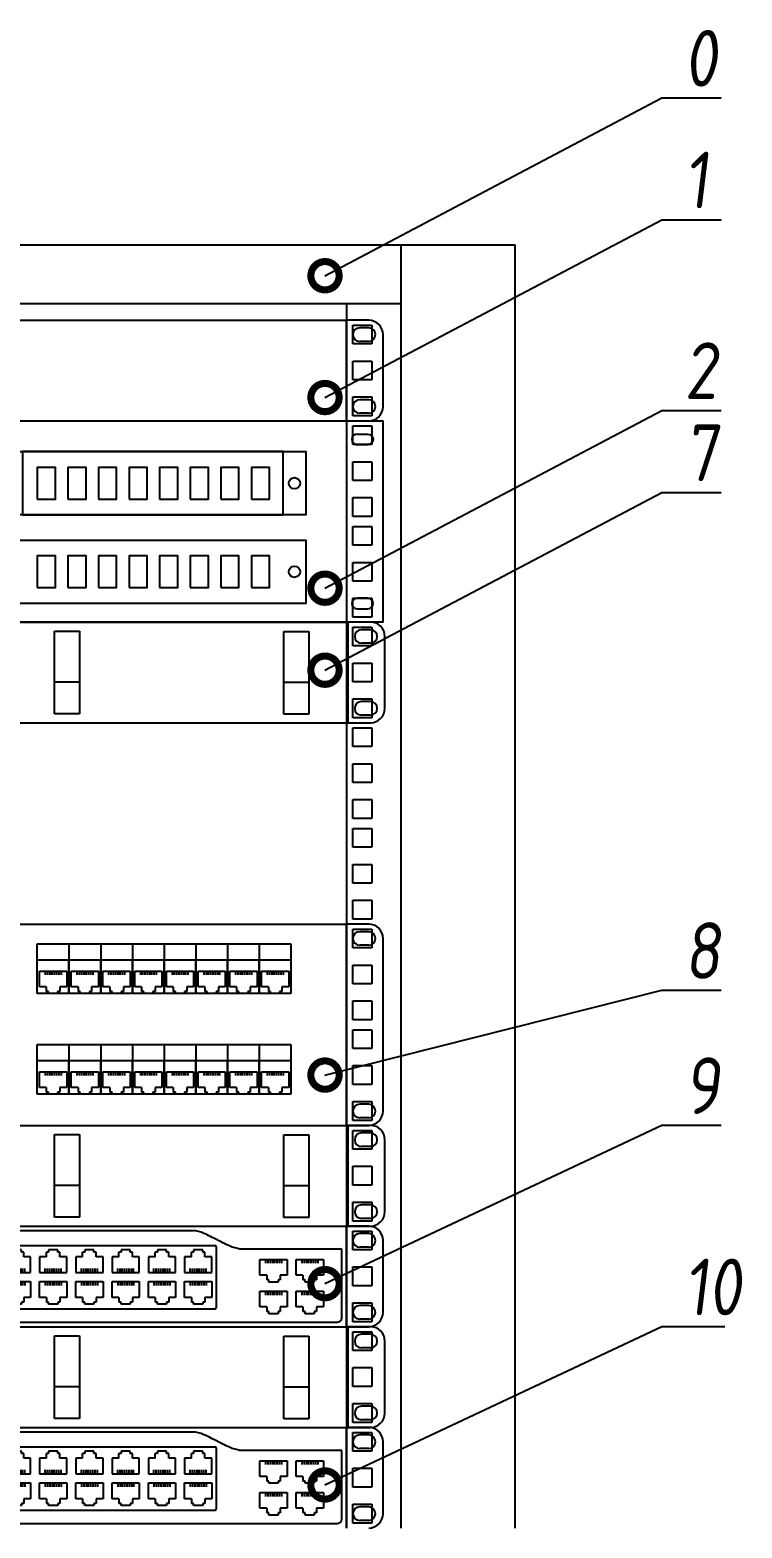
# Model space of a CAD drawing. Header units: millimetres. Extents: x -25459 to 1045457, y -66278 to 462905.
# Drawn here: x 654038 to 657182, y 42173 to 48788 of the extents above; entities that cross this region are included whole.
import ezdxf
from ezdxf import colors
from ezdxf.entities.mleader import LeaderData, LeaderLine
from ezdxf.enums import TextEntityAlignment as Align
from ezdxf.math import Vec2, Vec3

# ---------------------------------------------------------------- set-up
doc = ezdxf.new("R2010")
doc.units = ezdxf.units.MM
doc.styles.add('ISOCPEUR', font='isocpeui.ttf', dxfattribs={"height": 250})
doc.styles.add('ISOCUPER', font='isocpeur.ttf', dxfattribs={"width": 0.85, "oblique": 7})

# ---------------------------------------------------------------- blocks, each defined once
blk = doc.blocks.new('*U72')
at = {"color": 0, "linetype": 'ByBlock', "lineweight": -2}
for p, q in [((0, 1933.5), (600, 1933.5)), ((549.5, 1933.5), (549.5, 1900.2)), ((600, 1900.2), (600, 1933.5)), ((50.5, 1907.5), (549.5, 1907.5)), ((525.5, 1907.5), (525.5, 1900.2)), ((525.5, 1900.2), (525.5, 1855.75)), ((549.5, 1900.2), (549.5, 1855.75)), ((600, 1855.75), (600, 1900.2)), ((528.35, 1889.7), (528.35, 1898)), ((528.35, 1898), (536.65, 1898)), ((536.65, 1898), (536.65, 1889.7)), ((536.65, 1889.7), (528.35, 1889.7)), ((528.35, 1873.825), (528.35, 1882.125)), ((528.35, 1882.125), (536.65, 1882.125)), ((536.65, 1882.125), (536.65, 1873.825)), ((536.65, 1873.825), (528.35, 1873.825)), ((528.35, 1857.95), (528.35, 1866.25)), ((528.35, 1866.25), (536.65, 1866.25)), ((536.65, 1866.25), (536.65, 1857.95)), ((525.5, 1855.75), (525.5, 1811.3)), ((536.65, 1857.95), (528.35, 1857.95)), ((528.35, 1845.25), (528.35, 1853.55)), ((528.35, 1853.55), (536.65, 1853.55)), ((536.65, 1853.55), (536.65, 1845.25)), ((549.5, 1855.75), (549.5, 1811.3)), ((600, 1811.3), (600, 1855.75)), ((536.65, 1845.25), (528.35, 1845.25)), ((528.35, 1829.375), (528.35, 1837.675)), ((528.35, 1837.675), (536.65, 1837.675)), ((536.65, 1837.675), (536.65, 1829.375)), ((536.65, 1829.375), (528.35, 1829.375)), ((528.35, 1813.5), (528.35, 1821.8)), ((528.35, 1821.8), (536.65, 1821.8)), ((536.65, 1821.8), (536.65, 1813.5)), ((536.65, 1813.5), (528.35, 1813.5)), ((525.5, 1811.3), (525.5, 1766.85)), ((528.35, 1800.8), (528.35, 1809.1)), ((528.35, 1809.1), (536.65, 1809.1)), ((536.65, 1809.1), (536.65, 1800.8)), ((549.5, 1811.3), (549.5, 1766.85)), ((600, 1766.85), (600, 1811.3)), ((536.65, 1800.8), (528.35, 1800.8)), ((528.35, 1784.925), (528.35, 1793.225)), ((528.35, 1793.225), (536.65, 1793.225)), ((536.65, 1793.225), (536.65, 1784.925)), ((536.65, 1784.925), (528.35, 1784.925)), ((528.35, 1769.05), (528.35, 1777.35)), ((528.35, 1777.35), (536.65, 1777.35)), ((536.65, 1777.35), (536.65, 1769.05)), ((525.5, 1766.85), (525.5, 1722.4)), ((536.65, 1769.05), (528.35, 1769.05)), ((549.5, 1766.85), (549.5, 1722.4)), ((600, 1722.4), (600, 1766.85)), ((528.35, 1756.35), (528.35, 1764.65)), ((528.35, 1764.65), (536.65, 1764.65)), ((536.65, 1764.65), (536.65, 1756.35)), ((536.65, 1756.35), (528.35, 1756.35)), ((528.35, 1740.475), (528.35, 1748.775)), ((528.35, 1748.775), (536.65, 1748.775)), ((536.65, 1748.775), (536.65, 1740.475)), ((536.65, 1740.475), (528.35, 1740.475)), ((528.35, 1724.6), (528.35, 1732.9)), ((528.35, 1732.9), (536.65, 1732.9)), ((536.65, 1732.9), (536.65, 1724.6)), ((525.5, 1722.4), (525.5, 1677.95)), ((536.65, 1724.6), (528.35, 1724.6)), ((528.35, 1711.9), (528.35, 1720.2)), ((528.35, 1720.2), (536.65, 1720.2)), ((536.65, 1720.2), (536.65, 1711.9)), ((549.5, 1722.4), (549.5, 1677.95)), ((600, 1677.95), (600, 1722.4)), ((536.65, 1711.9), (528.35, 1711.9)), ((528.35, 1696.025), (528.35, 1704.325)), ((528.35, 1704.325), (536.65, 1704.325)), ((536.65, 1704.325), (536.65, 1696.025)), ((536.65, 1696.025), (528.35, 1696.025)), ((528.35, 1680.15), (528.35, 1688.45)), ((528.35, 1688.45), (536.65, 1688.45)), ((536.65, 1688.45), (536.65, 1680.15)), ((525.5, 1677.95), (525.5, 1633.5)), ((536.65, 1680.15), (528.35, 1680.15)), ((528.35, 1667.45), (528.35, 1675.75)), ((528.35, 1675.75), (536.65, 1675.75)), ((536.65, 1675.75), (536.65, 1667.45)), ((549.5, 1677.95), (549.5, 1633.5)), ((600, 1633.5), (600, 1677.95)), ((536.65, 1667.45), (528.35, 1667.45)), ((528.35, 1651.575), (528.35, 1659.875)), ((528.35, 1659.875), (536.65, 1659.875)), ((536.65, 1659.875), (536.65, 1651.575)), ((536.65, 1651.575), (528.35, 1651.575)), ((528.35, 1635.7), (528.35, 1644)), ((528.35, 1644), (536.65, 1644)), ((536.65, 1644), (536.65, 1635.7)), ((536.65, 1635.7), (528.35, 1635.7)), ((525.5, 1633.5), (525.5, 1589.05)), ((528.35, 1623), (528.35, 1631.3)), ((528.35, 1631.3), (536.65, 1631.3)), ((536.65, 1631.3), (536.65, 1623)), ((549.5, 1633.5), (549.5, 1589.05)), ((600, 1589.05), (600, 1633.5)), ((536.65, 1623), (528.35, 1623)), ((528.35, 1607.125), (528.35, 1615.425)), ((528.35, 1615.425), (536.65, 1615.425)), ((536.65, 1615.425), (536.65, 1607.125)), ((536.65, 1607.125), (528.35, 1607.125)), ((528.35, 1591.25), (528.35, 1599.55)), ((528.35, 1599.55), (536.65, 1599.55)), ((536.65, 1599.55), (536.65, 1591.25)), ((525.5, 1589.05), (525.5, 1544.6)), ((536.65, 1591.25), (528.35, 1591.25)), ((549.5, 1589.05), (549.5, 1544.6)), ((600, 1544.6), (600, 1589.05)), ((528.35, 1578.55), (528.35, 1586.85)), ((528.35, 1586.85), (536.65, 1586.85)), ((536.65, 1586.85), (536.65, 1578.55)), ((536.65, 1578.55), (528.35, 1578.55)), ((528.35, 1562.675), (528.35, 1570.975)), ((528.35, 1570.975), (536.65, 1570.975)), ((536.65, 1570.975), (536.65, 1562.675)), ((536.65, 1562.675), (528.35, 1562.675)), ((528.35, 1546.8), (528.35, 1555.1)), ((528.35, 1555.1), (536.65, 1555.1)), ((536.65, 1555.1), (536.65, 1546.8)), ((525.5, 1544.6), (525.5, 1500.15)), ((536.65, 1546.8), (528.35, 1546.8)), ((528.35, 1534.1), (528.35, 1542.4)), ((528.35, 1542.4), (536.65, 1542.4)), ((536.65, 1542.4), (536.65, 1534.1)), ((549.5, 1544.6), (549.5, 1500.15)), ((600, 1500.15), (600, 1544.6)), ((536.65, 1534.1), (528.35, 1534.1)), ((528.35, 1518.225), (528.35, 1526.525)), ((528.35, 1526.525), (536.65, 1526.525)), ((536.65, 1526.525), (536.65, 1518.225)), ((536.65, 1518.225), (528.35, 1518.225)), ((528.35, 1502.35), (528.35, 1510.65)), ((528.35, 1510.65), (536.65, 1510.65)), ((536.65, 1510.65), (536.65, 1502.35)), ((536.65, 1502.35), (528.35, 1502.35)), ((525.5, 1500.15), (525.5, 1455.7)), ((528.35, 1489.65), (528.35, 1497.95)), ((528.35, 1497.95), (536.65, 1497.95)), ((536.65, 1497.95), (536.65, 1489.65)), ((549.5, 1500.15), (549.5, 1455.7)), ((600, 1455.7), (600, 1500.15)), ((536.65, 1489.65), (528.35, 1489.65)), ((528.35, 1473.775), (528.35, 1482.075)), ((528.35, 1482.075), (536.65, 1482.075)), ((536.65, 1482.075), (536.65, 1473.775)), ((536.65, 1473.775), (528.35, 1473.775)), ((528.35, 1457.9), (528.35, 1466.2)), ((528.35, 1466.2), (536.65, 1466.2)), ((536.65, 1466.2), (536.65, 1457.9)), ((525.5, 1455.7), (525.5, 1411.25)), ((536.65, 1457.9), (528.35, 1457.9)), ((549.5, 1455.7), (549.5, 1411.25)), ((600, 1411.25), (600, 1455.7)), ((528.35, 1445.2), (528.35, 1453.5)), ((528.35, 1453.5), (536.65, 1453.5)), ((536.65, 1453.5), (536.65, 1445.2)), ((536.65, 1445.2), (528.35, 1445.2)), ((528.35, 1429.325), (528.35, 1437.625)), ((528.35, 1437.625), (536.65, 1437.625)), ((536.65, 1437.625), (536.65, 1429.325)), ((536.65, 1429.325), (528.35, 1429.325)), ((528.35, 1413.45), (528.35, 1421.75)), ((528.35, 1421.75), (536.65, 1421.75)), ((536.65, 1421.75), (536.65, 1413.45)), ((525.5, 1411.25), (525.5, 1366.8)), ((536.65, 1413.45), (528.35, 1413.45)), ((528.35, 1400.75), (528.35, 1409.05)), ((528.35, 1409.05), (536.65, 1409.05)), ((536.65, 1409.05), (536.65, 1400.75)), ((549.5, 1411.25), (549.5, 1366.8)), ((600, 1366.8), (600, 1411.25)), ((536.65, 1400.75), (528.35, 1400.75)), ((528.35, 1384.875), (528.35, 1393.175)), ((528.35, 1393.175), (536.65, 1393.175)), ((536.65, 1393.175), (536.65, 1384.875)), ((536.65, 1384.875), (528.35, 1384.875)), ((528.35, 1369), (528.35, 1377.3)), ((528.35, 1377.3), (536.65, 1377.3)), ((536.65, 1377.3), (536.65, 1369)), ((536.65, 1369), (528.35, 1369))]:
    blk.add_line(p, q, dxfattribs=at)
blk = doc.blocks.new("19'' вентиляторный модуль")
at = {"color": 0, "linetype": 'ByBlock'}
for p, q in [((174.5, 22.22), (625.5, 22.22)), ((635.31, 22.22), (625.5, 22.22)), ((625.5, -22.23), (625.5, 22.22)), ((635.31, 18.87), (631.35, 18.87)), ((641.66, -15.88), (641.66, 15.87)), ((635.31, 12.87), (631.35, 12.87)), ((635.31, -12.88), (631.35, -12.88)), ((635.31, -18.88), (631.35, -18.88)), ((174.5, -22.23), (625.5, -22.23)), ((625.5, -22.23), (635.31, -22.23))]:
    blk.add_line(p, q, dxfattribs=at)
for centre, radius, start, end in [((635.31, 15.87), 6.35, 0, 90), ((631.35, 15.87), 3, 90, 270), ((635.31, 15.87), 3, 270, 90), ((631.35, -15.88), 3, 90, 270), ((635.31, -15.88), 3, 270, 90), ((635.31, -15.88), 6.35, 270, 0)]:
    blk.add_arc(centre, radius, start, end, dxfattribs=at)
at = {"color": 0, "lineweight": -2, "style": 'ISOCPEUR', "oblique": 15, "flags": 8}
blk.add_attdef('НАИМЕНОВАНИЕ', text='', height=25, dxfattribs=at).set_placement((750, 9.03), align=Align.MIDDLE_LEFT)
blk = doc.blocks.new('*U94')
at = {"color": 0, "linetype": 'ByBlock', "lineweight": -2}
for p, q in [((174.5, 22.22), (625.5, 22.22)), ((625.5, -66.68), (625.5, 22.22)), ((635.31, 22.22), (625.5, 22.22)), ((489, 6.5), (489, 13.5)), ((489, 13.5), (503, 13.5)), ((503, 13.5), (503, 6.5)), ((503, 13.5), (517, 13.5)), ((517, 13.5), (517, 6.5)), ((517, 13.5), (531, 13.5)), ((531, 13.5), (531, 6.5)), ((531, 13.5), (545, 13.5)), ((545, 13.5), (545, 6.5)), ((545, 13.5), (559, 13.5)), ((559, 13.5), (559, 6.5)), ((559, 13.5), (573, 13.5)), ((573, 13.5), (573, 6.5)), ((573, 13.5), (587, 13.5)), ((587, 13.5), (587, 6.5)), ((587, 13.5), (601, 13.5)), ((601, 13.5), (601, 6.5)), ((635.31, 18.87), (631.35, 18.87)), ((641.66, -60.33), (641.66, 15.87)), ((635.31, 12.87), (631.35, 12.87)), ((489, 6.5), (503, 6.5)), ((489, -8.5), (489, 6.5)), ((490, -2), (490, 1.5)), ((490, -5.5), (490, 1.5)), ((490, 1.5), (502, 1.5)), ((492.5, 1.5), (492.5, -0.25)), ((493.5, 1.5), (493.5, -0.25)), ((494.5, 1.5), (494.5, -0.25)), ((495.5, 1.5), (495.5, -0.25)), ((496.5, 1.5), (496.5, -0.25)), ((497.5, 1.5), (497.5, -0.25)), ((498.5, 1.5), (498.5, -0.25)), ((499.5, 1.5), (499.5, -0.25)), ((502, 1.5), (502, -5.5)), ((503, 6.5), (517, 6.5)), ((503, -8.5), (503, 6.5)), ((503, 6.5), (503, -8.5)), ((504, -2), (504, 1.5)), ((504, -5.5), (504, 1.5)), ((504, 1.5), (516, 1.5)), ((506.5, 1.5), (506.5, -0.25)), ((507.5, 1.5), (507.5, -0.25)), ((508.5, 1.5), (508.5, -0.25)), ((509.5, 1.5), (509.5, -0.25)), ((510.5, 1.5), (510.5, -0.25)), ((511.5, 1.5), (511.5, -0.25)), ((512.5, 1.5), (512.5, -0.25)), ((513.5, 1.5), (513.5, -0.25)), ((516, 1.5), (516, -5.5)), ((517, 6.5), (531, 6.5)), ((517, -8.5), (517, 6.5)), ((517, 6.5), (517, -8.5)), ((518, -2), (518, 1.5)), ((518, -5.5), (518, 1.5)), ((518, 1.5), (530, 1.5)), ((520.5, 1.5), (520.5, -0.25)), ((521.5, 1.5), (521.5, -0.25)), ((522.5, 1.5), (522.5, -0.25)), ((523.5, 1.5), (523.5, -0.25)), ((524.5, 1.5), (524.5, -0.25)), ((525.5, 1.5), (525.5, -0.25)), ((526.5, 1.5), (526.5, -0.25)), ((527.5, 1.5), (527.5, -0.25)), ((530, 1.5), (530, -5.5)), ((531, 6.5), (545, 6.5)), ((531, -8.5), (531, 6.5)), ((531, 6.5), (531, -8.5)), ((532, -2), (532, 1.5)), ((532, -5.5), (532, 1.5)), ((532, 1.5), (544, 1.5)), ((534.5, 1.5), (534.5, -0.25)), ((535.5, 1.5), (535.5, -0.25)), ((536.5, 1.5), (536.5, -0.25)), ((537.5, 1.5), (537.5, -0.25)), ((538.5, 1.5), (538.5, -0.25)), ((539.5, 1.5), (539.5, -0.25)), ((540.5, 1.5), (540.5, -0.25)), ((541.5, 1.5), (541.5, -0.25)), ((544, 1.5), (544, -5.5)), ((545, 6.5), (545, -8.5)), ((545, 6.5), (559, 6.5)), ((545, -8.5), (545, 6.5)), ((546, -2), (546, 1.5)), ((546, -5.5), (546, 1.5)), ((546, 1.5), (558, 1.5)), ((548.5, 1.5), (548.5, -0.25)), ((549.5, 1.5), (549.5, -0.25)), ((550.5, 1.5), (550.5, -0.25)), ((551.5, 1.5), (551.5, -0.25)), ((552.5, 1.5), (552.5, -0.25)), ((553.5, 1.5), (553.5, -0.25)), ((554.5, 1.5), (554.5, -0.25)), ((555.5, 1.5), (555.5, -0.25)), ((558, 1.5), (558, -5.5)), ((559, 6.5), (559, -8.5)), ((559, 6.5), (573, 6.5)), ((559, -8.5), (559, 6.5)), ((560, -2), (560, 1.5)), ((560, -5.5), (560, 1.5)), ((560, 1.5), (572, 1.5)), ((562.5, 1.5), (562.5, -0.25)), ((563.5, 1.5), (563.5, -0.25)), ((564.5, 1.5), (564.5, -0.25)), ((565.5, 1.5), (565.5, -0.25)), ((566.5, 1.5), (566.5, -0.25)), ((567.5, 1.5), (567.5, -0.25)), ((568.5, 1.5), (568.5, -0.25)), ((569.5, 1.5), (569.5, -0.25)), ((572, 1.5), (572, -5.5)), ((573, 6.5), (587, 6.5)), ((573, -8.5), (573, 6.5)), ((573, 6.5), (573, -8.5)), ((574, -2), (574, 1.5)), ((574, -5.5), (574, 1.5)), ((574, 1.5), (586, 1.5)), ((576.5, 1.5), (576.5, -0.25)), ((577.5, 1.5), (577.5, -0.25)), ((578.5, 1.5), (578.5, -0.25)), ((579.5, 1.5), (579.5, -0.25)), ((580.5, 1.5), (580.5, -0.25)), ((581.5, 1.5), (581.5, -0.25)), ((582.5, 1.5), (582.5, -0.25)), ((583.5, 1.5), (583.5, -0.25)), ((586, 1.5), (586, -5.5)), ((587, 6.5), (587, -8.5)), ((587, 6.5), (601, 6.5)), ((587, -8.5), (587, 6.5)), ((588, -2), (588, 1.5)), ((588, -5.5), (588, 1.5)), ((588, 1.5), (600, 1.5)), ((590.5, 1.5), (590.5, -0.25)), ((591.5, 1.5), (591.5, -0.25)), ((592.5, 1.5), (592.5, -0.25)), ((593.5, 1.5), (593.5, -0.25)), ((594.5, 1.5), (594.5, -0.25)), ((595.5, 1.5), (595.5, -0.25)), ((596.5, 1.5), (596.5, -0.25)), ((597.5, 1.5), (597.5, -0.25)), ((600, 1.5), (600, -5.5)), ((601, 6.5), (601, -8.5)), ((493, -5.5), (490, -5.5)), ((493, -5.5), (493, -7.5)), ((499, -5.5), (499, -7.5)), ((502, -5.5), (499, -5.5)), ((507, -5.5), (504, -5.5)), ((507, -5.5), (507, -7.5)), ((513, -5.5), (513, -7.5)), ((516, -5.5), (513, -5.5)), ((521, -5.5), (518, -5.5)), ((521, -5.5), (521, -7.5)), ((527, -5.5), (527, -7.5)), ((530, -5.5), (527, -5.5)), ((535, -5.5), (532, -5.5)), ((535, -5.5), (535, -7.5)), ((541, -5.5), (541, -7.5)), ((544, -5.5), (541, -5.5)), ((549, -5.5), (546, -5.5)), ((549, -5.5), (549, -7.5)), ((555, -5.5), (555, -7.5)), ((558, -5.5), (555, -5.5)), ((563, -5.5), (560, -5.5)), ((563, -5.5), (563, -7.5)), ((569, -5.5), (569, -7.5)), ((572, -5.5), (569, -5.5)), ((577, -5.5), (574, -5.5)), ((577, -5.5), (577, -7.5)), ((583, -5.5), (583, -7.5)), ((586, -5.5), (583, -5.5)), ((591, -5.5), (588, -5.5)), ((591, -5.5), (591, -7.5)), ((597, -5.5), (597, -7.5)), ((600, -5.5), (597, -5.5)), ((503, -8.5), (489, -8.5)), ((494, -7.5), (493, -7.5)), ((494, -8.5), (494, -7.5)), ((498, -8.5), (494, -8.5)), ((498, -7.5), (498, -8.5)), ((499, -7.5), (498, -7.5)), ((517, -8.5), (503, -8.5)), ((508, -7.5), (507, -7.5)), ((508, -8.5), (508, -7.5)), ((512, -8.5), (508, -8.5)), ((512, -7.5), (512, -8.5)), ((513, -7.5), (512, -7.5)), ((531, -8.5), (517, -8.5)), ((522, -7.5), (521, -7.5)), ((522, -8.5), (522, -7.5)), ((526, -8.5), (522, -8.5)), ((526, -7.5), (526, -8.5)), ((527, -7.5), (526, -7.5)), ((545, -8.5), (531, -8.5)), ((536, -7.5), (535, -7.5)), ((536, -8.5), (536, -7.5)), ((540, -8.5), (536, -8.5)), ((540, -7.5), (540, -8.5)), ((541, -7.5), (540, -7.5)), ((559, -8.5), (545, -8.5)), ((550, -7.5), (549, -7.5)), ((550, -8.5), (550, -7.5)), ((554, -8.5), (550, -8.5)), ((554, -7.5), (554, -8.5)), ((555, -7.5), (554, -7.5)), ((573, -8.5), (559, -8.5)), ((564, -7.5), (563, -7.5)), ((564, -8.5), (564, -7.5)), ((568, -8.5), (564, -8.5)), ((568, -7.5), (568, -8.5)), ((569, -7.5), (568, -7.5)), ((587, -8.5), (573, -8.5)), ((578, -7.5), (577, -7.5)), ((578, -8.5), (578, -7.5)), ((582, -8.5), (578, -8.5)), ((582, -7.5), (582, -8.5)), ((583, -7.5), (582, -7.5)), ((601, -8.5), (587, -8.5)), ((592, -7.5), (591, -7.5)), ((592, -8.5), (592, -7.5)), ((596, -8.5), (592, -8.5)), ((596, -7.5), (596, -8.5)), ((597, -7.5), (596, -7.5)), ((489, -30.95), (503, -30.95)), ((489, -37.95), (489, -30.95)), ((503, -30.95), (517, -30.95)), ((503, -30.95), (503, -37.95)), ((517, -30.95), (531, -30.95)), ((517, -30.95), (517, -37.95)), ((531, -30.95), (545, -30.95)), ((531, -30.95), (531, -37.95)), ((545, -30.95), (559, -30.95)), ((545, -30.95), (545, -37.95)), ((559, -30.95), (573, -30.95)), ((559, -30.95), (559, -37.95)), ((573, -30.95), (587, -30.95)), ((573, -30.95), (573, -37.95)), ((587, -30.95), (601, -30.95)), ((587, -30.95), (587, -37.95)), ((601, -30.95), (601, -37.95)), ((489, -52.95), (489, -37.95)), ((489, -37.95), (503, -37.95)), ((503, -37.95), (503, -52.95)), ((503, -52.95), (503, -37.95)), ((503, -37.95), (517, -37.95)), ((517, -37.95), (517, -52.95)), ((517, -52.95), (517, -37.95)), ((517, -37.95), (531, -37.95)), ((531, -37.95), (531, -52.95)), ((531, -52.95), (531, -37.95)), ((531, -37.95), (545, -37.95)), ((545, -52.95), (545, -37.95)), ((545, -37.95), (559, -37.95)), ((545, -37.95), (545, -52.95)), ((559, -52.95), (559, -37.95)), ((559, -37.95), (573, -37.95)), ((559, -37.95), (559, -52.95)), ((573, -37.95), (573, -52.95)), ((573, -52.95), (573, -37.95)), ((573, -37.95), (587, -37.95)), ((587, -52.95), (587, -37.95)), ((587, -37.95), (601, -37.95)), ((587, -37.95), (587, -52.95)), ((601, -37.95), (601, -52.95)), ((490, -42.95), (502, -42.95)), ((490, -49.95), (490, -42.95)), ((490, -46.45), (490, -42.95)), ((492.5, -42.95), (492.5, -44.7)), ((493.5, -42.95), (493.5, -44.7)), ((494.5, -42.95), (494.5, -44.7)), ((495.5, -42.95), (495.5, -44.7)), ((496.5, -42.95), (496.5, -44.7)), ((497.5, -42.95), (497.5, -44.7)), ((498.5, -42.95), (498.5, -44.7)), ((499.5, -42.95), (499.5, -44.7)), ((502, -42.95), (502, -49.95)), ((504, -42.95), (516, -42.95)), ((504, -49.95), (504, -42.95)), ((504, -46.45), (504, -42.95)), ((506.5, -42.95), (506.5, -44.7)), ((507.5, -42.95), (507.5, -44.7)), ((508.5, -42.95), (508.5, -44.7)), ((509.5, -42.95), (509.5, -44.7)), ((510.5, -42.95), (510.5, -44.7)), ((511.5, -42.95), (511.5, -44.7)), ((512.5, -42.95), (512.5, -44.7)), ((513.5, -42.95), (513.5, -44.7)), ((516, -42.95), (516, -49.95)), ((518, -42.95), (530, -42.95)), ((518, -49.95), (518, -42.95)), ((518, -46.45), (518, -42.95)), ((520.5, -42.95), (520.5, -44.7)), ((521.5, -42.95), (521.5, -44.7)), ((522.5, -42.95), (522.5, -44.7)), ((523.5, -42.95), (523.5, -44.7)), ((524.5, -42.95), (524.5, -44.7)), ((525.5, -42.95), (525.5, -44.7)), ((526.5, -42.95), (526.5, -44.7)), ((527.5, -42.95), (527.5, -44.7)), ((530, -42.95), (530, -49.95)), ((532, -42.95), (544, -42.95)), ((532, -49.95), (532, -42.95)), ((532, -46.45), (532, -42.95)), ((534.5, -42.95), (534.5, -44.7)), ((535.5, -42.95), (535.5, -44.7)), ((536.5, -42.95), (536.5, -44.7)), ((537.5, -42.95), (537.5, -44.7)), ((538.5, -42.95), (538.5, -44.7)), ((539.5, -42.95), (539.5, -44.7)), ((540.5, -42.95), (540.5, -44.7)), ((541.5, -42.95), (541.5, -44.7)), ((544, -42.95), (544, -49.95)), ((546, -42.95), (558, -42.95)), ((546, -49.95), (546, -42.95)), ((546, -46.45), (546, -42.95)), ((548.5, -42.95), (548.5, -44.7)), ((549.5, -42.95), (549.5, -44.7)), ((550.5, -42.95), (550.5, -44.7)), ((551.5, -42.95), (551.5, -44.7)), ((552.5, -42.95), (552.5, -44.7)), ((553.5, -42.95), (553.5, -44.7)), ((554.5, -42.95), (554.5, -44.7)), ((555.5, -42.95), (555.5, -44.7)), ((558, -42.95), (558, -49.95)), ((560, -42.95), (572, -42.95)), ((560, -49.95), (560, -42.95)), ((560, -46.45), (560, -42.95)), ((562.5, -42.95), (562.5, -44.7)), ((563.5, -42.95), (563.5, -44.7)), ((564.5, -42.95), (564.5, -44.7)), ((565.5, -42.95), (565.5, -44.7)), ((566.5, -42.95), (566.5, -44.7)), ((567.5, -42.95), (567.5, -44.7)), ((568.5, -42.95), (568.5, -44.7)), ((569.5, -42.95), (569.5, -44.7)), ((572, -42.95), (572, -49.95)), ((574, -42.95), (586, -42.95)), ((574, -49.95), (574, -42.95)), ((574, -46.45), (574, -42.95)), ((576.5, -42.95), (576.5, -44.7)), ((577.5, -42.95), (577.5, -44.7)), ((578.5, -42.95), (578.5, -44.7)), ((579.5, -42.95), (579.5, -44.7)), ((580.5, -42.95), (580.5, -44.7)), ((581.5, -42.95), (581.5, -44.7)), ((582.5, -42.95), (582.5, -44.7)), ((583.5, -42.95), (583.5, -44.7)), ((586, -42.95), (586, -49.95)), ((588, -42.95), (600, -42.95)), ((588, -49.95), (588, -42.95)), ((588, -46.45), (588, -42.95)), ((590.5, -42.95), (590.5, -44.7)), ((591.5, -42.95), (591.5, -44.7)), ((592.5, -42.95), (592.5, -44.7)), ((593.5, -42.95), (593.5, -44.7)), ((594.5, -42.95), (594.5, -44.7)), ((595.5, -42.95), (595.5, -44.7)), ((596.5, -42.95), (596.5, -44.7)), ((597.5, -42.95), (597.5, -44.7)), ((600, -42.95), (600, -49.95)), ((493, -49.95), (490, -49.95)), ((493, -49.95), (493, -51.95)), ((494, -51.95), (493, -51.95)), ((494, -52.95), (494, -51.95)), ((499, -51.95), (498, -51.95)), ((498, -51.95), (498, -52.95)), ((502, -49.95), (499, -49.95)), ((499, -49.95), (499, -51.95)), ((507, -49.95), (504, -49.95)), ((507, -49.95), (507, -51.95)), ((508, -51.95), (507, -51.95)), ((508, -52.95), (508, -51.95)), ((513, -51.95), (512, -51.95)), ((512, -51.95), (512, -52.95)), ((516, -49.95), (513, -49.95)), ((513, -49.95), (513, -51.95)), ((521, -49.95), (518, -49.95)), ((521, -49.95), (521, -51.95)), ((522, -51.95), (521, -51.95)), ((522, -52.95), (522, -51.95)), ((527, -51.95), (526, -51.95)), ((526, -51.95), (526, -52.95)), ((530, -49.95), (527, -49.95)), ((527, -49.95), (527, -51.95)), ((535, -49.95), (532, -49.95)), ((535, -49.95), (535, -51.95)), ((536, -51.95), (535, -51.95)), ((536, -52.95), (536, -51.95)), ((541, -51.95), (540, -51.95)), ((540, -51.95), (540, -52.95)), ((544, -49.95), (541, -49.95)), ((541, -49.95), (541, -51.95)), ((549, -49.95), (546, -49.95)), ((549, -49.95), (549, -51.95)), ((550, -51.95), (549, -51.95)), ((550, -52.95), (550, -51.95)), ((555, -51.95), (554, -51.95)), ((554, -51.95), (554, -52.95)), ((558, -49.95), (555, -49.95)), ((555, -49.95), (555, -51.95)), ((563, -49.95), (560, -49.95)), ((563, -49.95), (563, -51.95)), ((564, -51.95), (563, -51.95)), ((564, -52.95), (564, -51.95)), ((569, -51.95), (568, -51.95)), ((568, -51.95), (568, -52.95)), ((572, -49.95), (569, -49.95)), ((569, -49.95), (569, -51.95)), ((577, -49.95), (574, -49.95)), ((577, -49.95), (577, -51.95)), ((578, -51.95), (577, -51.95)), ((578, -52.95), (578, -51.95)), ((583, -51.95), (582, -51.95)), ((582, -51.95), (582, -52.95)), ((586, -49.95), (583, -49.95)), ((583, -49.95), (583, -51.95)), ((591, -49.95), (588, -49.95)), ((591, -49.95), (591, -51.95)), ((592, -51.95), (591, -51.95)), ((592, -52.95), (592, -51.95)), ((597, -51.95), (596, -51.95)), ((596, -51.95), (596, -52.95)), ((600, -49.95), (597, -49.95)), ((597, -49.95), (597, -51.95)), ((503, -52.95), (489, -52.95)), ((498, -52.95), (494, -52.95)), ((517, -52.95), (503, -52.95)), ((512, -52.95), (508, -52.95)), ((531, -52.95), (517, -52.95)), ((526, -52.95), (522, -52.95)), ((545, -52.95), (531, -52.95)), ((540, -52.95), (536, -52.95)), ((559, -52.95), (545, -52.95)), ((554, -52.95), (550, -52.95)), ((573, -52.95), (559, -52.95)), ((568, -52.95), (564, -52.95)), ((587, -52.95), (573, -52.95)), ((582, -52.95), (578, -52.95)), ((601, -52.95), (587, -52.95)), ((596, -52.95), (592, -52.95)), ((635.31, -57.33), (631.35, -57.33)), ((635.31, -63.33), (631.35, -63.33)), ((174.5, -66.68), (625.5, -66.68)), ((625.5, -66.68), (635.31, -66.68))]:
    blk.add_line(p, q, dxfattribs=at)
for centre, radius, start, end in [((635.31, 15.87), 6.35, 0, 90), ((631.35, 15.87), 3, 90, 270), ((635.31, 15.87), 3, 270, 90), ((631.35, -60.33), 3, 90, 270), ((635.31, -60.33), 3, 270, 90), ((635.31, -60.33), 6.35, 270, 0)]:
    blk.add_arc(centre, radius, start, end, dxfattribs=at)
at = {"color": 0, "lineweight": -2, "style": 'ISOCPEUR', "oblique": 15, "flags": 8}
blk.add_attdef('НАИМЕНОВАНИЕ', text='', height=25, dxfattribs=at).set_placement((836.83, -11.54), align=Align.MIDDLE_LEFT)
blk = doc.blocks.new('*U86')
at = {"ltscale": 100}
for points in [[(158.5, 66.68), (641.56, 66.68), (641.56, -22.23), (158.5, -22.23)], [(472.53, 53.08), (607.53, 53.08), (607.53, 25.08), (472.53, 25.08)], [(482.53, 25.08), (597.53, 25.08), (597.53, 53.08), (482.53, 53.08)], [(489.03, 32.08), (497.03, 32.08), (497.03, 46.08), (489.03, 46.08)], [(502.53, 32.08), (510.53, 32.08), (510.53, 46.08), (502.53, 46.08)], [(516.03, 32.08), (524.03, 32.08), (524.03, 46.08), (516.03, 46.08)], [(529.53, 32.08), (537.53, 32.08), (537.53, 46.08), (529.53, 46.08)], [(543.03, 32.08), (551.03, 32.08), (551.03, 46.08), (543.03, 46.08)], [(556.53, 32.08), (564.53, 32.08), (564.53, 46.08), (556.53, 46.08)], [(570.03, 32.08), (578.03, 32.08), (578.03, 46.08), (570.03, 46.08)], [(583.53, 32.08), (591.53, 32.08), (591.53, 46.08), (583.53, 46.08)], [(472.53, 14), (607.53, 14), (607.53, -14), (472.53, -14)], [(489.03, -7), (497.03, -7), (497.03, 7), (489.03, 7)], [(502.53, -7), (510.53, -7), (510.53, 7), (502.53, 7)], [(516.03, -7), (524.03, -7), (524.03, 7), (516.03, 7)], [(529.53, -7), (537.53, -7), (537.53, 7), (529.53, 7)], [(543.03, -7), (551.03, -7), (551.03, 7), (543.03, 7)], [(556.53, -7), (564.53, -7), (564.53, 7), (556.53, 7)], [(570.03, -7), (578.03, -7), (578.03, 7), (570.03, 7)], [(583.53, -7), (591.53, -7), (591.53, 7), (583.53, 7)]]:
    blk.add_lwpolyline(points, close=True, dxfattribs=at)
at = {"color": 7}
for points in [[(634.92, 60.81, -0.998011), (634.91, 56.09), (630.2, 56.09, -0.414214)], [(630.2, 60.81), (634.91, 60.81, -0.414214)], [(634.91, -11.64), (630.2, -11.64, 0.998806), (630.19, -16.36)], [(630.2, -16.36), (634.91, -16.36, 0.998011), (634.92, -11.64)]]:
    blk.add_lwpolyline(points, format="xyb", dxfattribs=at)
at = {"ltscale": 100}
for centre in [(602.53, 39.08), (602.53, 0)]:
    blk.add_circle(centre, 2.5, dxfattribs=at)
at = {"color": 7}
blk.add_arc((630.2, 58.45), 2.36, 90, 269.86312, dxfattribs=at)
blk = doc.blocks.new('*U69')
at = {"color": 0, "linetype": 'ByBlock', "lineweight": -2}
for p, q in [((174.5, 22.22), (625.5, 22.22)), ((635.31, 22.22), (625.5, 22.22)), ((625.5, -22.23), (625.5, 22.22)), ((495.78, 18.19), (506.81, 18.19)), ((495.78, -18.31), (495.78, 18.19)), ((506.81, 18.19), (506.81, -18.31)), ((597.07, 18.07), (608.1, 18.07)), ((597.07, -18.44), (597.07, 18.07)), ((608.1, 18.07), (608.1, -18.44)), ((635.31, 18.87), (631.35, 18.87)), ((641.66, -15.88), (641.66, 15.87)), ((635.31, 12.87), (631.35, 12.87)), ((495.78, -4.15), (506.81, -4.15)), ((597.07, -4.27), (608.1, -4.27)), ((635.31, -12.88), (631.35, -12.88)), ((506.81, -18.31), (495.78, -18.31)), ((608.1, -18.44), (597.07, -18.44)), ((635.31, -18.88), (631.35, -18.88)), ((174.5, -22.23), (625.5, -22.23)), ((625.5, -22.23), (635.31, -22.23))]:
    blk.add_line(p, q, dxfattribs=at)
for centre, radius, start, end in [((635.31, 15.87), 6.35, 0, 90), ((631.35, 15.87), 3, 90, 270), ((635.31, 15.87), 3, 270, 90), ((631.35, -15.88), 3, 90, 270), ((635.31, -15.88), 3, 270, 90), ((635.31, -15.88), 6.35, 270, 0)]:
    blk.add_arc(centre, radius, start, end, dxfattribs=at)
at = {"color": 0, "lineweight": -2, "style": 'ISOCPEUR', "oblique": 15, "flags": 8}
blk.add_attdef('НАИМЕНОВАНИЕ', text='', height=25, dxfattribs=at).set_placement((750, 10.43), align=Align.MIDDLE_LEFT)
blk = doc.blocks.new('_DotSmall')
at = {"color": 0, "linetype": 'ByBlock', "const_width": 0.5}
blk.add_lwpolyline([(-0.0625, 0, 1), (0.0625, 0, 1)], format="xyb", close=True, dxfattribs=at)
blk = doc.blocks.new("19'' коннектор 8P8C")
at = {"color": 0, "linetype": 'ByBlock', "lineweight": -2}
for p, q in [((-6, 6.5), (-6, 10)), ((-6, 3), (-6, 10)), ((-6, 10), (6, 10)), ((-3.5, 10), (-3.5, 8.25)), ((-2.5, 10), (-2.5, 8.25)), ((-1.5, 10), (-1.5, 8.25)), ((-0.5, 10), (-0.5, 8.25)), ((0.5, 10), (0.5, 8.25)), ((1.5, 10), (1.5, 8.25)), ((2.5, 10), (2.5, 8.25)), ((3.5, 10), (3.5, 8.25)), ((6, 10), (6, 3)), ((-3, 3), (-6, 3)), ((-3, 3), (-3, 1)), ((-2, 1), (-3, 1)), ((-2, 0), (-2, 1)), ((2, 0), (-2, 0)), ((2, 1), (2, 0)), ((3, 1), (2, 1)), ((3, 3), (3, 1)), ((6, 3), (3, 3))]:
    blk.add_line(p, q, dxfattribs=at)
blk = doc.blocks.new('*U74')
at = {"color": 0, "linetype": 'ByBlock', "lineweight": -2}
for p, q in [((174.5, 22.22), (625.5, 22.22)), ((178.5, 20.22), (558.19, 20.22)), ((635.31, 22.22), (625.5, 22.22)), ((625.5, -22.23), (625.5, 22.22)), ((472.53, 13.67), (567.53, 13.67)), ((635.31, 18.87), (631.35, 18.87)), ((641.66, -15.88), (641.66, 15.88)), ((568.03, 13.17), (568.03, -13.83)), ((578.19, 12.22), (623, 12.22)), ((623.5, -18.23), (623.5, 11.72)), ((635.31, 12.87), (631.35, 12.87)), ((635.31, -12.88), (631.35, -12.88)), ((472.53, -14.33), (567.53, -14.33)), ((635.31, -18.88), (631.35, -18.88)), ((174.5, -22.23), (625.5, -22.23)), ((178.5, -20.23), (621.5, -20.23)), ((625.5, -22.23), (635.31, -22.23))]:
    blk.add_line(p, q, dxfattribs=at)
for centre, radius, start, end in [((635.31, 15.88), 6.35, 0, 90), ((567.53, 13.17), 0.5, 0, 90), ((631.35, 15.88), 3, 90, 270), ((635.31, 15.88), 3, 270, 90), ((623, 11.72), 0.5, 0, 90), ((631.35, -15.88), 3, 90, 270), ((635.31, -15.88), 3, 270, 90), ((567.53, -13.83), 0.5, 270, 0), ((621.5, -18.23), 2, 270, 0), ((635.31, -15.88), 6.35, 270, 0)]:
    blk.add_arc(centre, radius, start, end, dxfattribs=at)
blk.add_spline([(578.19, 12.22), (575.69, 12.72), (573.19, 13.72), (570.19, 15.22), (566.19, 17.22), (563.19, 18.72), (560.73, 19.72), (558.19, 20.22)], degree=3, dxfattribs=at)
at = {"color": 0, "linetype": 'ByBlock', "lineweight": -2, "xscale": -1, "rotation": 180}
for p in [(480.03, 11.67), (496.03, 11.67), (512.03, 11.67), (528.03, 11.67), (544.03, 11.67), (560.03, 11.67)]:
    blk.add_blockref("19'' коннектор 8P8C", p, dxfattribs=at)
at = {"color": 0, "linetype": 'ByBlock', "lineweight": -2}
for p in [(593.28, -2.48), (609.28, -2.48), (480.03, -12.33), (496.03, -12.33), (512.03, -12.33), (528.03, -12.33), (544.03, -12.33), (560.03, -12.33), (593.28, -16.48), (609.28, -16.48)]:
    blk.add_blockref("19'' коннектор 8P8C", p, dxfattribs=at)
at = {"color": 0, "lineweight": -2, "style": 'ISOCPEUR', "oblique": 15, "flags": 8}
blk.add_attdef('НАИМЕНОВАНИЕ', text='', height=25, dxfattribs=at).set_placement((750, 13.46), align=Align.MIDDLE_LEFT)
blk = doc.blocks.new('*U73')
at = {"color": 0, "linetype": 'ByBlock', "lineweight": -2}
for p, q in [((174.5, 22.22), (625.5, 22.22)), ((178.5, 20.22), (558.19, 20.22)), ((635.31, 22.22), (625.5, 22.22)), ((625.5, -22.23), (625.5, 22.22)), ((472.53, 13.67), (567.53, 13.67)), ((635.31, 18.87), (631.35, 18.87)), ((641.66, -15.88), (641.66, 15.88)), ((568.03, 13.17), (568.03, -13.83)), ((578.19, 12.22), (623, 12.22)), ((623.5, -18.23), (623.5, 11.72)), ((635.31, 12.87), (631.35, 12.87)), ((635.31, -12.88), (631.35, -12.88)), ((472.53, -14.33), (567.53, -14.33)), ((635.31, -18.88), (631.35, -18.88)), ((178.5, -20.23), (621.5, -20.23))]:
    blk.add_line(p, q, dxfattribs=at)
for centre, radius, start, end in [((635.31, 15.88), 6.35, 0, 90), ((567.53, 13.17), 0.5, 0, 90), ((631.35, 15.88), 3, 90, 270), ((635.31, 15.88), 3, 270, 90), ((623, 11.72), 0.5, 0, 90), ((631.35, -15.88), 3, 90, 270), ((635.31, -15.88), 3, 270, 90), ((567.53, -13.83), 0.5, 270, 0), ((621.5, -18.23), 2, 270, 0), ((635.31, -15.88), 6.35, 270, 0)]:
    blk.add_arc(centre, radius, start, end, dxfattribs=at)
blk.add_spline([(578.19, 12.22), (575.69, 12.72), (573.19, 13.72), (570.19, 15.22), (566.19, 17.22), (563.19, 18.72), (560.73, 19.72), (558.19, 20.22)], degree=3, dxfattribs=at)
at = {"color": 0, "linetype": 'ByBlock', "lineweight": -2, "xscale": -1, "rotation": 180}
for p in [(480.03, 11.67), (496.03, 11.67), (512.03, 11.67), (528.03, 11.67), (544.03, 11.67), (560.03, 11.67)]:
    blk.add_blockref("19'' коннектор 8P8C", p, dxfattribs=at)
at = {"color": 0, "linetype": 'ByBlock', "lineweight": -2}
for p in [(593.28, -2.48), (609.28, -2.48), (480.03, -12.33), (496.03, -12.33), (512.03, -12.33), (528.03, -12.33), (544.03, -12.33), (560.03, -12.33), (593.28, -16.48), (609.28, -16.48)]:
    blk.add_blockref("19'' коннектор 8P8C", p, dxfattribs=at)
at = {"color": 0, "lineweight": -2, "style": 'ISOCPEUR', "oblique": 15, "flags": 8}
blk.add_attdef('НАИМЕНОВАНИЕ', text='', height=25, dxfattribs=at).set_placement((750, 13.46), align=Align.MIDDLE_LEFT)

msp = doc.modelspace()

# ---------------------------------------------------------------- block references
at = {"xscale": 10, "yscale": 10, "zscale": 10}
for name, p in [('*U72', (650180.62, 28504.933)), ("19'' вентиляторный модуль", (649180.62, 47284.162)), ('*U69', (649188.248, 45951.183)), ('*U94', (649180.62, 44617.683)), ('*U69', (649188.248, 43728.683)), ('*U74', (649180.62, 43284.183)), ('*U69', (649188.248, 42839.683)), ('*U73', (649180.62, 42395.183))]:
    msp.add_blockref(name, p, dxfattribs=at)
at = {"linetype": 'ByBlock', "lineweight": 0, "xscale": 10, "yscale": 10, "zscale": 10}
msp.add_blockref('*U86', (649180.62, 46395.683), dxfattribs=at)

# ---------------------------------------------------------------- leaders
at = {"color": 0}
ml = msp.add_multileader_mtext('Standard', dxfattribs=at)
ml.set_content('0', style='ISOCUPER')
ml.set_leader_properties()
ml.set_arrow_properties(name='DOTSMALL')
ml.build(insert=Vec2(0, 0))
ml.multileader.update_dxf_attribs({"has_dogleg": 0, "text_left_attachment_type": 6, "text_right_attachment_type": 6, "dogleg_length": 100, "arrow_head_size": 250})
ctx = ml.context
ctx.base_point, ctx.char_height, ctx.arrow_head_size, ctx.landing_gap_size, ctx.plane_origin = Vec3(656827.406, 48488.163), 250, 250, 100, Vec3(650196.172, 47839.933)
ctx.left_attachment, ctx.right_attachment = 6, 6
notes = []
notes.append((ctx, [(1, (1, 1, 0), (656727.406, 48488.163), (1, 0), 100, [(0, [(655340.745, 47702.86)], 0, [])])]))
ctx.mtext.insert, ctx.mtext.width, ctx.mtext.flow_direction = Vec3(656927.406, 48788.163), 176.40714, 5
ml = msp.add_multileader_mtext('Standard', dxfattribs=at)
ml.set_content('1', style='ISOCUPER')
ml.set_leader_properties()
ml.set_arrow_properties(name='DOTSMALL')
ml.build(insert=Vec2(0, 0))
ml.multileader.update_dxf_attribs({"has_dogleg": 0, "text_left_attachment_type": 6, "text_right_attachment_type": 6, "dogleg_length": 100, "arrow_head_size": 250})
ctx = ml.context
ctx.base_point, ctx.char_height, ctx.arrow_head_size, ctx.landing_gap_size, ctx.plane_origin = Vec3(656827.406, 47950.412), 250, 250, 100, Vec3(650196.172, 47302.181)
ctx.left_attachment, ctx.right_attachment = 6, 6
notes.append((ctx, [(1, (1, 1, 0), (656727.406, 47950.412), (1, 0), 100, [(0, [(655340.745, 47165.109)], 0, [])])]))
ctx.mtext.insert, ctx.mtext.width, ctx.mtext.flow_direction = Vec3(656927.406, 48250.412), 176.40714, 5
ml = msp.add_multileader_mtext('Standard', dxfattribs=at)
ml.set_content('2', style='ISOCUPER')
ml.set_leader_properties()
ml.set_arrow_properties(name='DOTSMALL')
ml.build(insert=Vec2(0, 0))
ml.multileader.update_dxf_attribs({"has_dogleg": 0, "text_left_attachment_type": 6, "text_right_attachment_type": 6, "dogleg_length": 100, "arrow_head_size": 250})
ctx = ml.context
ctx.base_point, ctx.char_height, ctx.arrow_head_size, ctx.landing_gap_size, ctx.plane_origin = Vec3(656827.406, 47108.44), 250, 250, 100, Vec3(650196.172, 46460.21)
ctx.left_attachment, ctx.right_attachment = 6, 6
notes.append((ctx, [(1, (1, 1, 0), (656727.406, 47108.44), (1, 0), 100, [(0, [(655340.745, 46323.137)], 0, [])])]))
ctx.mtext.insert, ctx.mtext.width, ctx.mtext.flow_direction = Vec3(656927.406, 47408.44), 176.40714, 5
ml = msp.add_multileader_mtext('Standard', dxfattribs=at)
ml.set_content('7', style='ISOCUPER')
ml.set_leader_properties()
ml.set_arrow_properties(name='DOTSMALL')
ml.build(insert=Vec2(0, 0))
ml.multileader.update_dxf_attribs({"has_dogleg": 0, "text_left_attachment_type": 6, "text_right_attachment_type": 6, "dogleg_length": 100, "arrow_head_size": 250})
ctx = ml.context
ctx.base_point, ctx.char_height, ctx.arrow_head_size, ctx.landing_gap_size, ctx.plane_origin = Vec3(656827.406, 46746.313), 250, 250, 100, Vec3(650196.172, 46098.083)
ctx.left_attachment, ctx.right_attachment = 6, 6
notes.append((ctx, [(1, (1, 1, 0), (656727.406, 46746.313), (1, 0), 100, [(0, [(655340.745, 45961.01)], 0, [])])]))
ctx.mtext.insert, ctx.mtext.width, ctx.mtext.flow_direction = Vec3(656927.406, 47046.313), 176.40714, 5
ml = msp.add_multileader_mtext('Standard', dxfattribs=at)
ml.set_content('8', style='ISOCUPER')
ml.set_leader_properties()
ml.set_arrow_properties(name='DOTSMALL')
ml.build(insert=Vec2(0, 0))
ml.multileader.update_dxf_attribs({"has_dogleg": 0, "text_left_attachment_type": 6, "text_right_attachment_type": 6, "dogleg_length": 100, "arrow_head_size": 250})
ctx = ml.context
ctx.base_point, ctx.char_height, ctx.arrow_head_size, ctx.landing_gap_size, ctx.plane_origin = Vec3(656827.406, 44547.733), 250, 250, 100, Vec3(650196.172, 43899.503)
ctx.left_attachment, ctx.right_attachment = 6, 6
notes.append((ctx, [(1, (1, 1, 0), (656727.406, 44547.733), (1, 0), 100, [(0, [(655340.745, 44173.155)], 0, [])])]))
ctx.mtext.insert, ctx.mtext.width, ctx.mtext.flow_direction = Vec3(656927.406, 44847.733), 176.40714, 5
ml = msp.add_multileader_mtext('Standard', dxfattribs=at)
ml.set_content('9', style='ISOCUPER')
ml.set_leader_properties()
ml.set_arrow_properties(name='DOTSMALL')
ml.build(insert=Vec2(0, 0))
ml.multileader.update_dxf_attribs({"has_dogleg": 0, "text_left_attachment_type": 6, "text_right_attachment_type": 6, "dogleg_length": 100, "arrow_head_size": 250})
ctx = ml.context
ctx.base_point, ctx.char_height, ctx.arrow_head_size, ctx.landing_gap_size, ctx.plane_origin = Vec3(656827.406, 43951.53), 250, 250, 100, Vec3(650196.172, 43303.299)
ctx.left_attachment, ctx.right_attachment = 6, 6
notes.append((ctx, [(1, (1, 1, 0), (656727.406, 43951.53), (1, 0), 100, [(0, [(655340.745, 43252.089)], 0, [])])]))
ctx.mtext.insert, ctx.mtext.width, ctx.mtext.flow_direction = Vec3(656927.406, 44251.53), 176.40714, 5
ml = msp.add_multileader_mtext('Standard', dxfattribs=at)
ml.set_content('10', style='ISOCUPER')
ml.set_leader_properties()
ml.set_arrow_properties(name='DOTSMALL')
ml.build(insert=Vec2(0, 0))
ml.multileader.update_dxf_attribs({"has_dogleg": 0, "text_left_attachment_type": 6, "text_right_attachment_type": 6, "dogleg_length": 100, "arrow_head_size": 250})
ctx = ml.context
ctx.base_point, ctx.char_height, ctx.arrow_head_size, ctx.landing_gap_size, ctx.plane_origin = Vec3(656827.406, 43062.53), 250, 250, 100, Vec3(650196.172, 42414.299)
ctx.left_attachment, ctx.right_attachment = 6, 6
notes.append((ctx, [(1, (1, 1, 0), (656727.406, 43062.53), (1, 0), 100, [(0, [(655340.745, 42363.089)], 0, [])])]))
ctx.mtext.insert, ctx.mtext.width, ctx.mtext.flow_direction = Vec3(656927.406, 43362.53), 176.40714, 5
for ctx, leaders in notes:
    for number, flags, end, landing, length, lines in leaders:
        leader = LeaderData()
        leader.index, (leader.has_last_leader_line, leader.has_dogleg_vector, leader.attachment_direction) = number, flags
        leader.last_leader_point, leader.dogleg_vector, leader.dogleg_length = Vec3(end), Vec3(landing), length
        for number, points, colour, breaks in lines:
            line = LeaderLine()
            line.index, line.vertices, line.color, line.breaks = number, Vec3.list(points), colors.encode_raw_color(colour), breaks
            leader.lines.append(line)
        ctx.leaders.append(leader)

doc.saveas('drawing.dxf')
